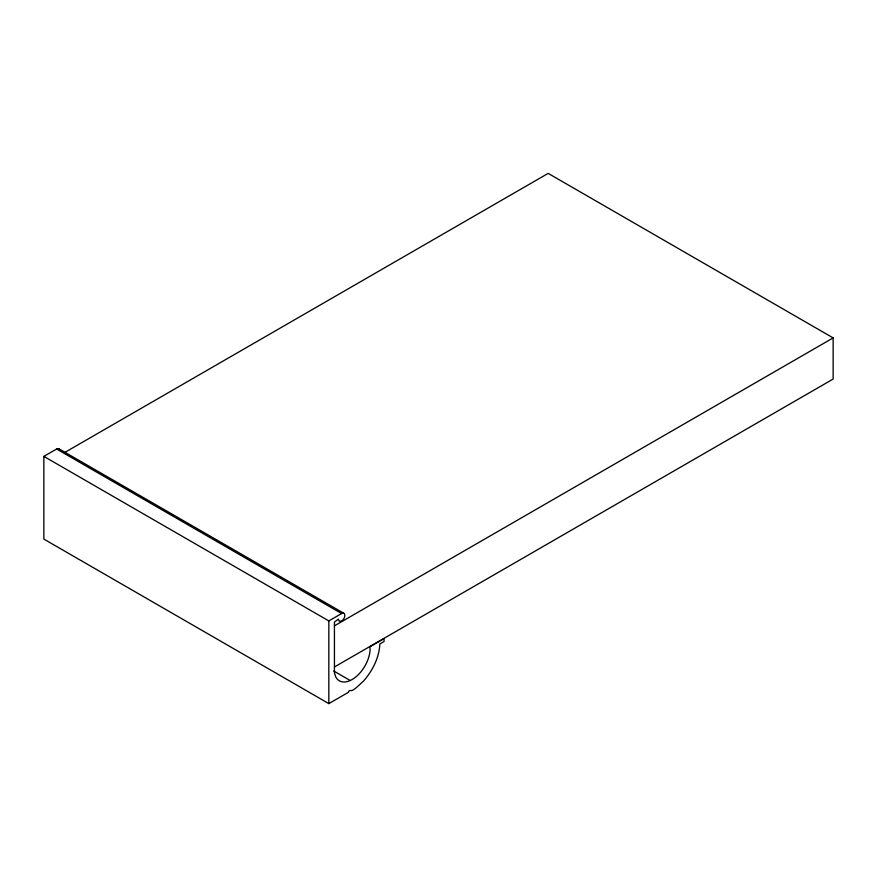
<?xml version="1.0" encoding="UTF-8"?>
<svg xmlns="http://www.w3.org/2000/svg" width="877" height="877" viewBox="0 0 877 877"><rect width="100%" height="100%" fill="white"/><g stroke="black" fill="none" stroke-linecap="round" stroke-linejoin="round"><path stroke-width="1.32" d="M56.621 449.013L341.591 613.549A4.593 2.653 -60 0 1 344.836 615.424A4.593 2.653 -60 0 1 341.591 621.037L339.3 621.267L338.358 619.173L334.433 622.122L334.433 672.747L335.628 676.693A25.532 14.745 -60 0 0 354.944 677.658A25.532 14.745 -60 0 0 370.072 650.515L369.984 646.722L384.038 638.609L384.038 641.525L379.829 643.959C379.237 657.75 372.517 670.675 363.626 681.001C360.765 683.095 352.707 692.468 350.153 690.396L348.564 691.306L348.564 692.227L328.831 703.617L43.85 539.092L43.85 456.391L56.621 449.013A4.593 2.653 -60 0 1 59.428 449.265M64.854 452.422L548.169 173.383L833.15 337.908L833.15 379.05L334.433 666.969M43.85 456.391L328.831 620.916L341.591 613.549M334.433 625.838L833.15 337.908M58.912 448.794L343.894 613.319M333.677 670.96L350.23 680.519M328.831 620.916L328.831 703.617"/></g></svg>
